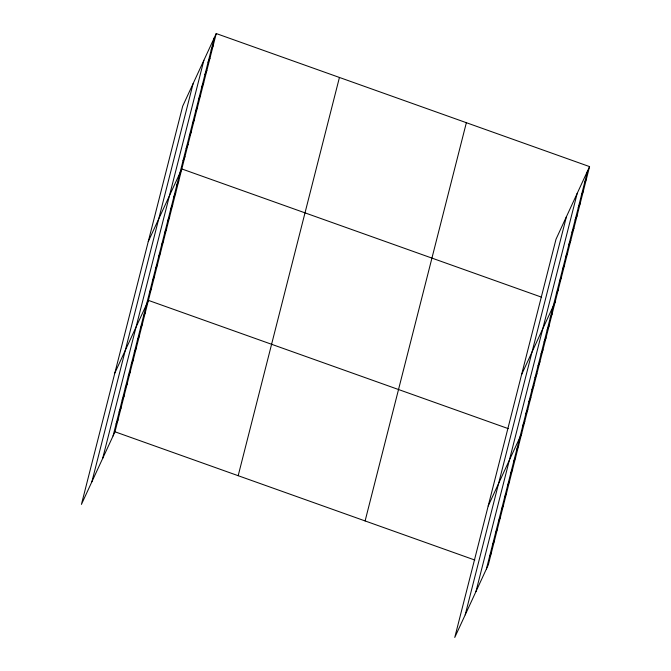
<?xml version="1.0" encoding="UTF-8"?>
<svg xmlns="http://www.w3.org/2000/svg" width="671" height="671" viewBox="0 0 671 671"><rect width="100%" height="100%" fill="white"/><g stroke="black" fill="none" stroke-linecap="round" stroke-linejoin="round"><path stroke-width="1.01" d="M91.877 481.803L193.131 83.565M102.629 458.536L203.883 60.289M113.064 435.949L214.317 37.71M216.238 33.55L182.697 106.152L81.434 504.391L114.984 431.788L216.238 33.55L589.566 166.609L488.303 564.848L454.762 637.45L556.016 239.212L589.566 166.609M238.18 475.697L339.434 77.459M365.108 520.939L466.362 122.701M465.196 614.862L566.45 216.624M475.949 591.596L577.203 193.349M486.383 569.008L587.645 170.769M211.189 50.015L213.11 45.863M208.06 62.328L209.981 58.167M204.932 74.632L206.853 70.48M201.803 86.945L203.724 82.785M198.666 99.258L200.587 95.097M195.538 111.562L197.459 107.402M192.409 123.875L194.33 119.715M189.281 136.179L191.201 132.028M186.152 148.492L188.073 144.332M183.024 160.797L184.944 156.645M148.266 241.552L181.816 168.949L541.665 297.211M176.85 185.053L178.771 180.902M173.814 197.006L175.735 192.845M170.778 208.949L172.699 204.798M167.742 220.902L169.662 216.741M164.705 232.845L166.626 228.685M161.669 244.789L163.59 240.637M158.624 256.741L160.545 252.581M155.588 268.685L157.509 264.533M152.552 280.637L154.473 276.477M149.516 292.581L151.436 288.421M114.85 372.975L148.4 300.373L508.249 428.626M143.443 316.477L145.364 312.317M140.398 328.421L142.319 324.269M137.362 340.373L139.283 336.213M134.326 352.317L136.247 348.157M131.29 364.269L133.21 360.109M128.253 376.213L130.174 372.053M125.217 388.157L127.138 384.005M122.172 400.109L124.093 395.949M119.136 412.053L121.057 407.901M116.1 424.005L118.021 419.845M584.508 183.074L586.429 178.922M581.38 195.387L583.3 191.227M578.251 207.691L580.172 203.539M575.122 220.004L577.043 215.844M571.994 232.309L573.915 228.157M568.865 244.621L570.786 240.461M565.737 256.934L567.658 252.774M562.6 269.239L564.521 265.087M559.471 281.552L561.392 277.391M556.343 293.856L558.264 289.704M521.593 374.611L555.135 302.009M550.178 318.113L552.099 313.961M547.142 330.065L549.063 325.905M544.106 342.009L546.026 337.857M541.061 353.961L542.982 349.801M538.025 365.905L539.945 361.744M534.988 377.848L536.909 373.697M531.952 389.801L533.873 385.64M528.916 401.744L530.836 397.593M525.879 413.697L527.8 409.536M522.835 425.64L524.756 421.48M488.178 506.026L521.719 433.432M516.762 449.536L518.683 445.376M513.726 461.48L515.647 457.328M510.69 473.432L512.61 469.272M507.653 485.376L509.574 481.216M504.609 497.32L506.53 493.168M501.572 509.272L503.493 505.112M498.536 521.216L500.457 517.064M495.5 533.168L497.421 529.008M492.464 545.112L494.384 540.952M489.419 557.064L491.348 552.904M114.984 431.788L474.833 560.05"/></g></svg>
